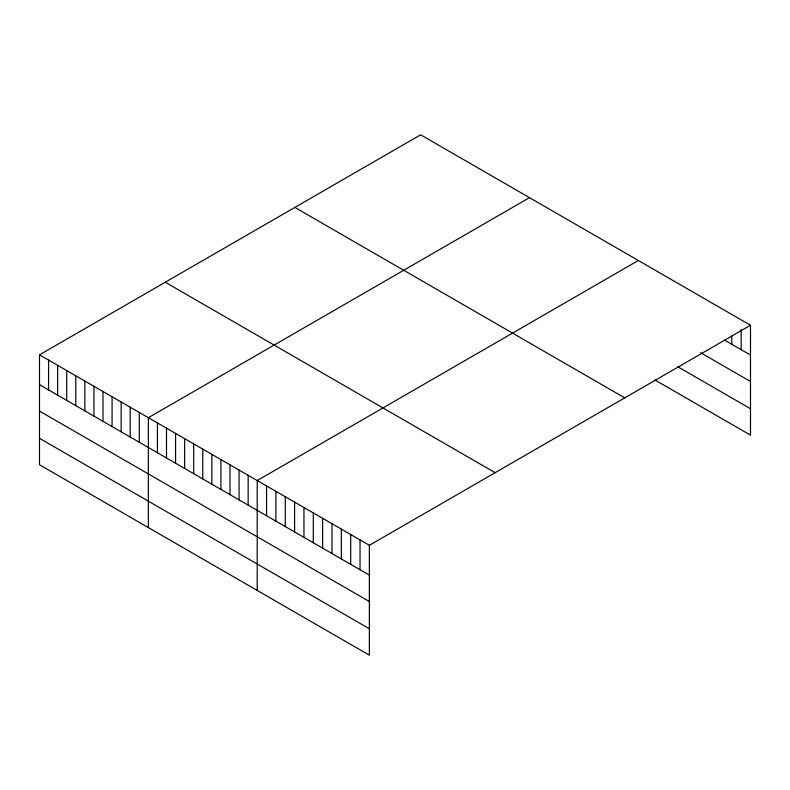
<?xml version="1.0" encoding="UTF-8"?>
<svg xmlns="http://www.w3.org/2000/svg" width="790" height="790" viewBox="0 0 790 790"><rect width="100%" height="100%" fill="white"/><g stroke="black" fill="none" stroke-linecap="round" stroke-linejoin="round"><path stroke-width="1.19" d="M750.5 325.263L369.374 545.298L369.374 655.196L39.5 464.737L39.5 354.848L420.626 134.804L750.5 325.263L750.5 435.152L654.959 379.99M529.488 197.658L148.362 417.703L148.362 527.592M638.34 260.502L257.214 480.547L257.214 590.436M724.539 340.085L750.5 355.075M700.651 352.725L750.5 381.501M677.81 366.757L750.5 408.726M294.858 207.424L624.732 397.874M165.268 282.237L495.142 472.687M39.5 354.848L369.374 545.298M39.5 384.661L369.374 575.12M39.5 411.086L369.374 601.545M39.5 438.312L369.374 628.771M741.158 329.4L741.158 349.684M731.807 335.938L731.807 344.282M360.033 539.906L360.033 569.718M350.681 534.504L350.681 564.327M341.339 529.112L341.339 558.925M331.988 523.721L331.988 553.533M322.646 518.319L322.646 548.132M313.294 512.927L313.294 542.74M303.953 507.526L303.953 537.348M294.601 502.134L294.601 531.947M285.259 496.732L285.259 526.555M275.907 491.341L275.907 521.153M266.566 485.939L266.566 515.761M248.149 475.313L248.149 505.126M239.074 470.07L239.074 499.892M229.999 464.836L229.999 494.649M220.933 459.592L220.933 489.415M211.858 454.359L211.858 484.171M202.783 449.125L202.783 478.938M193.718 443.881L193.718 473.704M184.643 438.648L184.643 468.46M175.578 433.414L175.578 463.226M166.502 428.17L166.502 457.993M157.427 422.936L157.427 452.749M139.287 412.459L139.287 442.281M130.212 407.225L130.212 437.038M121.147 401.982L121.147 431.804M112.071 396.748L112.071 426.56M102.996 391.514L102.996 421.327M93.931 386.271L93.931 416.093M84.856 381.037L84.856 410.849M75.791 375.803L75.791 405.616M66.716 370.559L66.716 400.382M57.64 365.326L57.64 395.138M48.575 360.082L48.575 389.904"/></g></svg>
